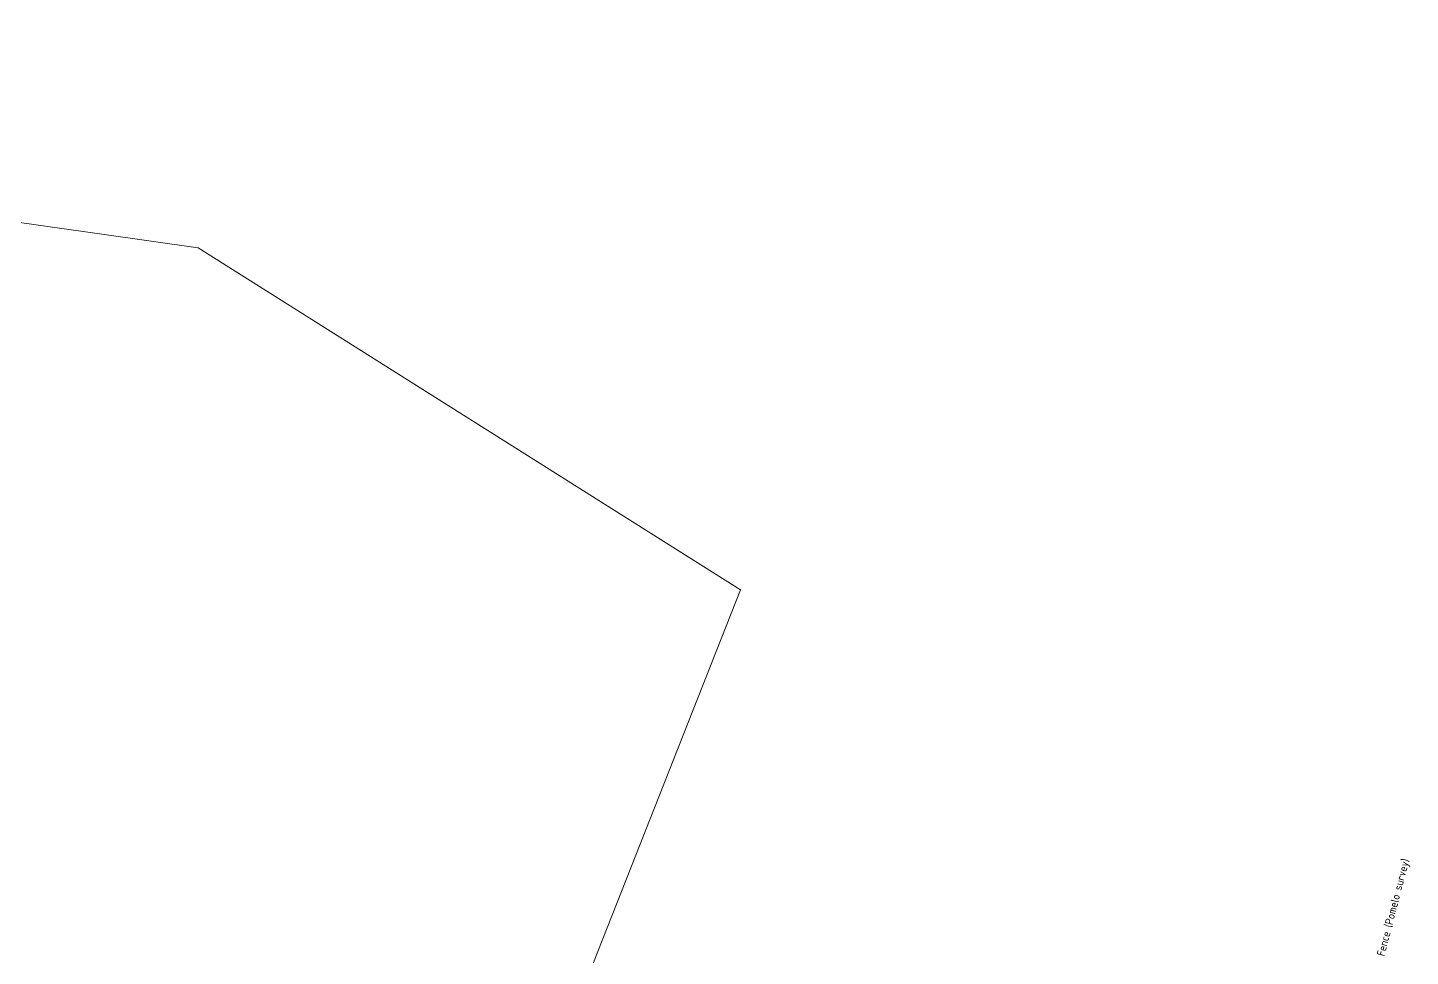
# Model space of a CAD drawing. Header units: metres. Extents: x 284227 to 284879, y 6219533 to 6220645.
# Drawn here: x 284576.5 to 284878.9, y 6220201.4 to 6220404.6 of the extents above; entities that cross this region are included whole.
import ezdxf

# ---------------------------------------------------------------- set-up
doc = ezdxf.new("R2010")
doc.units = ezdxf.units.M
doc.layers.add('_User Miscellaneous5', color=7, linetype='Continuous')
doc.layers.add('Viewports', color=6, linetype='Continuous', plot=False)
doc.styles.add('ISOCP', font='isocp.shx', dxfattribs={"height": 1.75})

msp = doc.modelspace()

# ---------------------------------------------------------------- linework, layer by layer
at = {"layer": '_User Miscellaneous5', "color": 251, "linetype": 'Continuous', "lineweight": 15, "true_color": 0x636466}
msp.add_lwpolyline([(284274.06958, 6220404.55496), (284613.83556, 6220356.41376), (284732.4141, 6220281.53811), (284683.54344, 6220157.47657), (284826.78293, 6220082.10369), (284795.42346, 6219934.40083), (284758.02817, 6219885.07706), (284770.36459, 6219837.91928), (284708.09786, 6219849.28239), (284718.19484, 6219946.79592, 0.733384145), (284690.80239, 6219955.07078), (284612.98149, 6219978.16413), (284556.0266, 6220051.43697), (284521.04705, 6220087.19214), (284507.10852, 6220113.05527), (284479.02334, 6220202.25318), (284465.19163, 6220214.86013), (284446.20021, 6220215.99044), (284301.34981, 6220205.9898), (284296.14823, 6220243.01618), (284275.98269, 6220267.39734), (284300.06931, 6220318.4671), (284294.22742, 6220361.93123), (284274.06958, 6220404.55496)], format="xyb", close=True, dxfattribs=at)

# ---------------------------------------------------------------- texts
at = {"layer": 'Viewports', "linetype": 'Continuous', "style": 'ISOCP'}
msp.add_text('Fence (Pomelo survey)', height=1.75, rotation=75.4799352, dxfattribs=at).set_placement((284873.258, 6220201.28))

doc.saveas('drawing.dxf')
